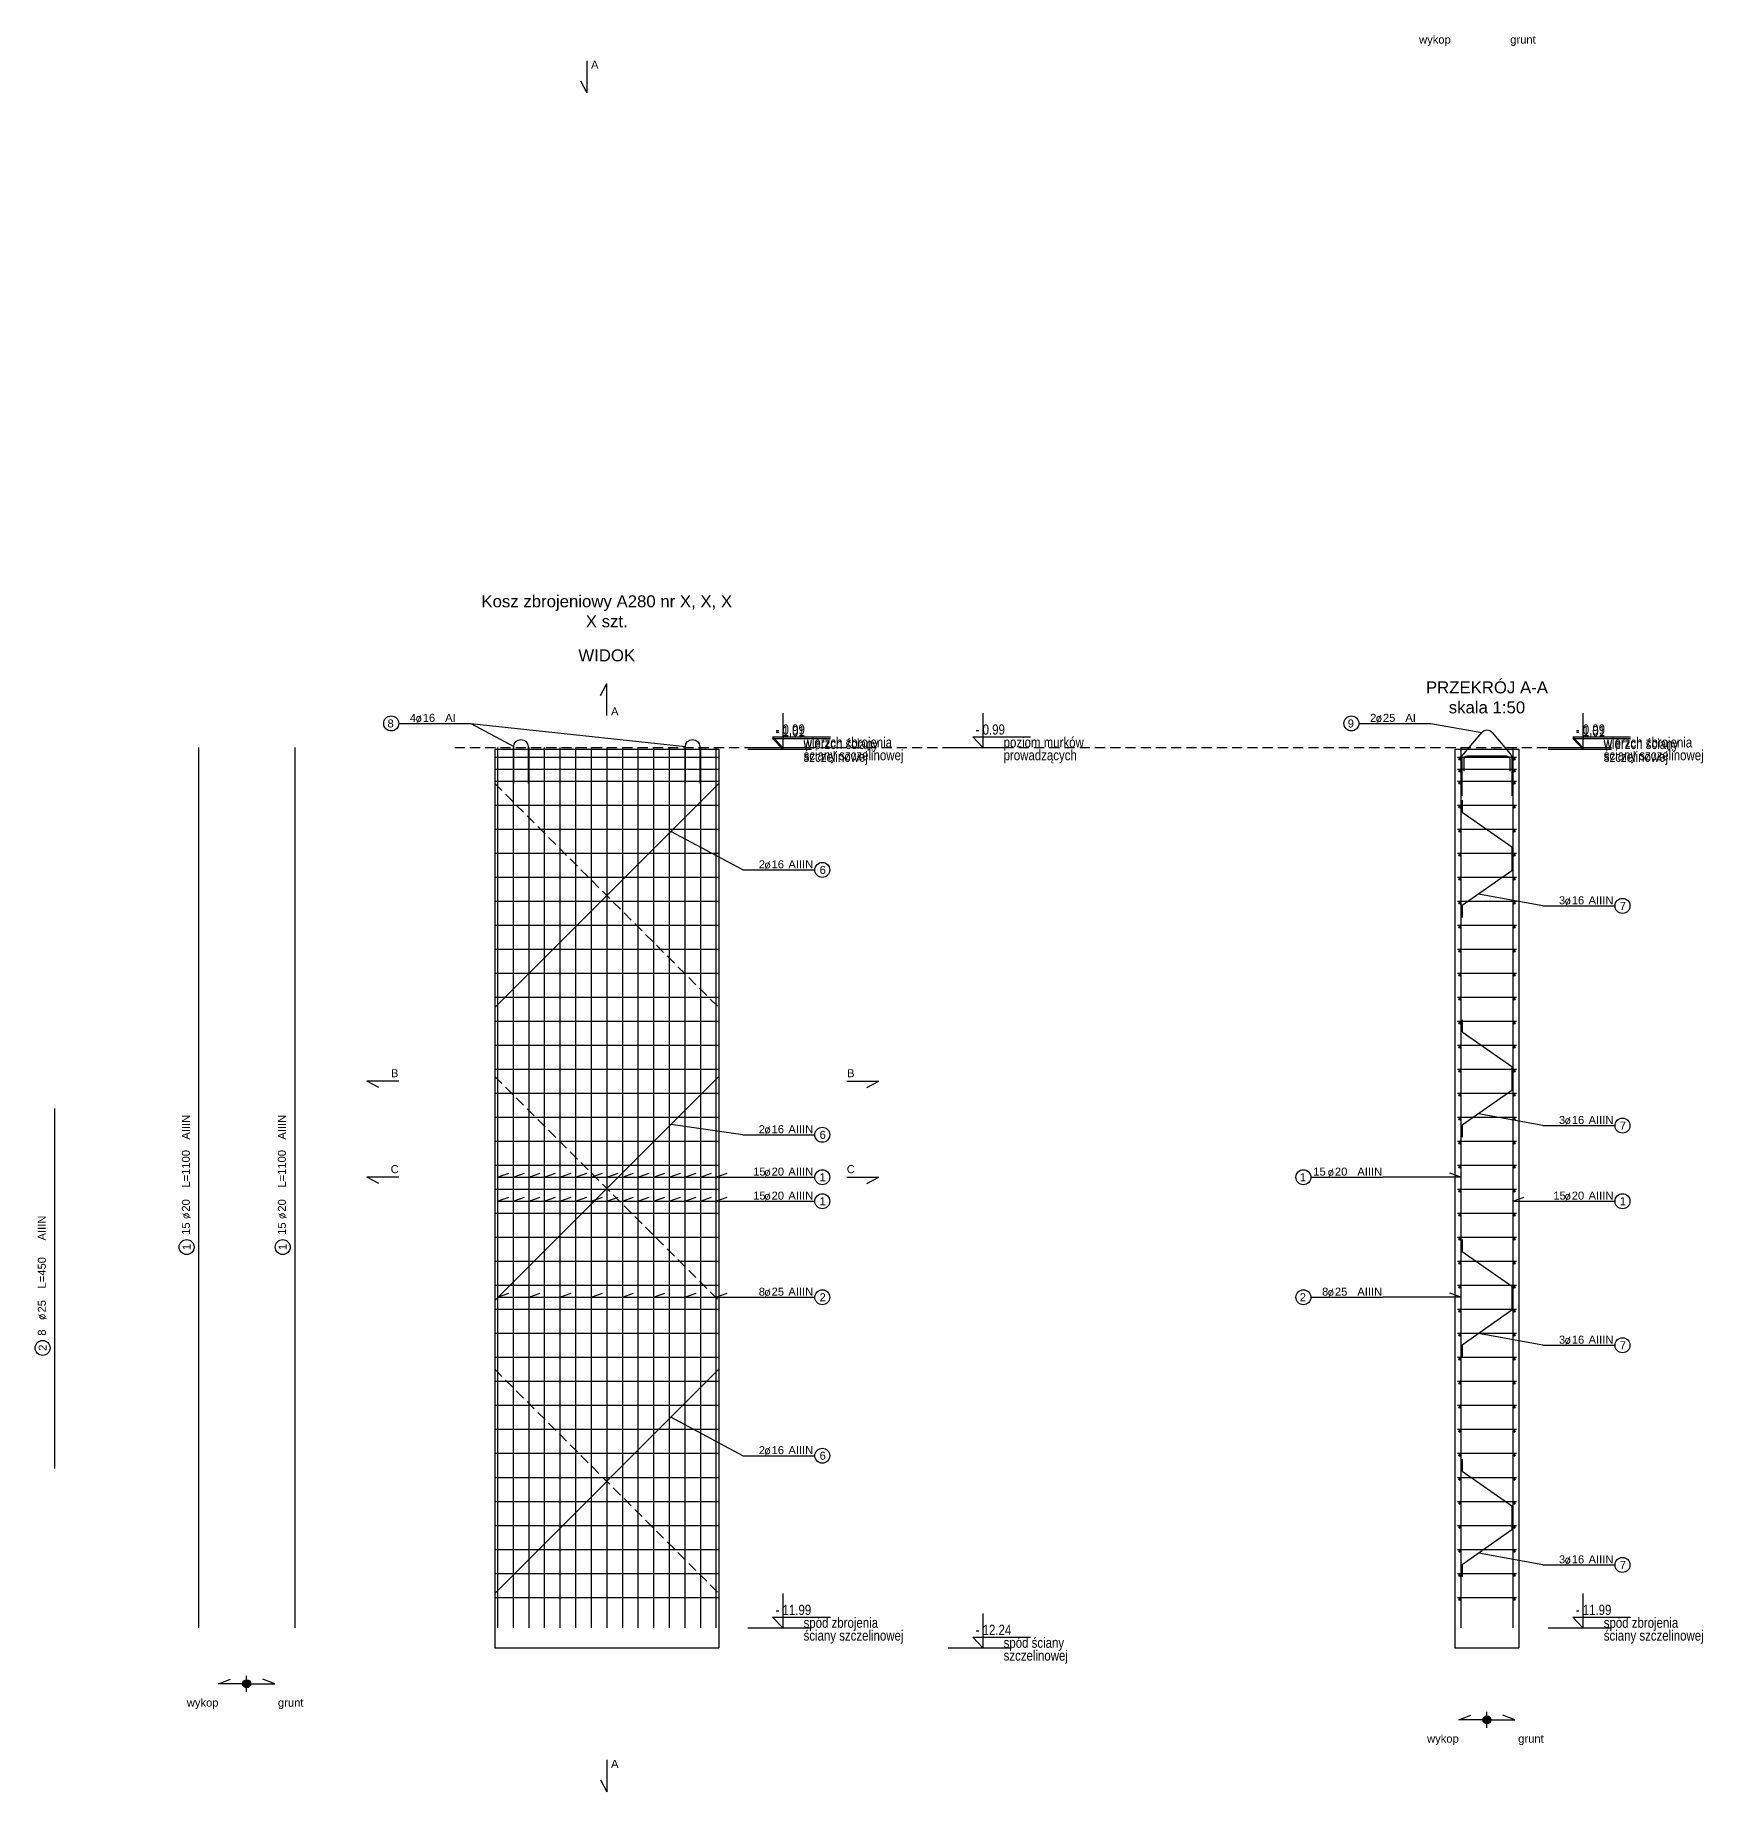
# Model space of a CAD drawing. Extents: x -5264 to 5377, y -10043 to -2374.
# Drawn here: x -1574 to 510, y -9955 to -7760 of the extents above; entities that cross this region are included whole.
import ezdxf
from ezdxf.enums import TextEntityAlignment as Align

# ---------------------------------------------------------------- set-up
doc = ezdxf.new("R2010")
doc.units = 0
doc.header["$MEASUREMENT"] = 0
doc.linetypes.add('DASHED', pattern=[19.05, 12.7, -6.35])
for name, color, linetype in [('__SOL-KOTY_WYSOKOSCIOWE', 4, 'CONTINUOUS'), ('__SOL-OPISY', 4, 'CONTINUOUS'), ('__SOL-PRZERYWANA', 253, 'DASHED'), ('__SOL-WIDOK', 4, 'CONTINUOUS'), ('__SOL-ZBROJENIE', 3, 'CONTINUOUS')]:
    doc.layers.add(name, color=color, linetype=linetype)
doc.styles.add('ARIAL', font='arial.ttf', dxfattribs={"height": 2.5})
doc.styles.add('SIMPLEX', font='SIMPLEX.SHX', dxfattribs={"width": 0.8})
doc.styles.get("Standard").update_dxf_attribs({"font": 'arial.ttf'})

# ---------------------------------------------------------------- blocks, each defined once
blk = doc.blocks.new('OPIS_PRET_BEZ_LINII')
at = {"layer": '__SOL-OPISY'}
blk.add_circle((25.7, 0), 9.36, dxfattribs=at)
at = {"layer": '__SOL-OPISY', "style": 'SIMPLEX', "width": 0.9}
blk.add_text(' %%c ', height=10, dxfattribs=at).set_placement((64.7, -4.8), align=Align.CENTER)
at = {"layer": '__SOL-OPISY', "style": 'ARIAL', "width": 0.8}
blk.add_attdef('NUMER', text='', height=10, dxfattribs=at).set_placement((25.7, 0), align=Align.MIDDLE)
blk.add_attdef('ILOSC', text='', height=10, dxfattribs=at).set_placement((56.9, -5.1), align=Align.RIGHT)
for tag, p in [('SREDNICA', (71, -5.1)), ('DLUGOSC', (95.1, -5.2)), ('STAL', (144.7, -5.2))]:
    blk.add_attdef(tag, p, '', height=10, dxfattribs=at)
blk = doc.blocks.new('OPIS_PRAWY')
at = {"layer": '__SOL-OPISY'}
blk.add_line((0, 0), (90, 0), dxfattribs=at)
blk.add_circle((99.4, 0), 9.36, dxfattribs=at)
at = {"layer": '__SOL-OPISY', "style": 'SIMPLEX', "width": 0.9}
blk.add_text(' %%c ', height=10, dxfattribs=at).set_placement((20.9, 0.5))
at = {"layer": '__SOL-OPISY', "style": 'ARIAL', "width": 0.8}
blk.add_attdef('ILOSC', text='', height=10, dxfattribs=at).set_placement((27.1, 0.1), align=Align.RIGHT)
for tag, p in [('SREDNICA', (35.4, 0.1)), ('STAL', (58.4, 0.5))]:
    blk.add_attdef(tag, p, '', height=10, dxfattribs=at)
for tag, p in [('NUMER', (99.4, 0)), ('DLUGOSC', (52.8, -6.1))]:
    blk.add_attdef(tag, text='', height=10, dxfattribs=at).set_placement(p, align=Align.MIDDLE)
blk = doc.blocks.new('OPIS_LEWY')
at = {"layer": '__SOL-OPISY'}
blk.add_line((-90, 0), (0, 0), dxfattribs=at)
blk.add_circle((-99.4, 0), 9.36, dxfattribs=at)
at = {"layer": '__SOL-OPISY', "style": 'SIMPLEX', "width": 0.9}
blk.add_text(' %%c ', height=10, dxfattribs=at).set_placement((-75, 0.5))
at = {"layer": '__SOL-OPISY', "style": 'ARIAL', "width": 0.8}
for tag, p in [('NUMER', (-99.4, 0)), ('DLUGOSC', (-58.9, -6.6))]:
    blk.add_attdef(tag, text='', height=10, dxfattribs=at).set_placement(p, align=Align.MIDDLE)
blk.add_attdef('ILOSC', text='', height=10, dxfattribs=at).set_placement((-74, 0.1), align=Align.RIGHT)
for tag, p in [('SREDNICA', (-65.8, 0.1)), ('STAL', (-42.7, 0.3))]:
    blk.add_attdef(tag, p, '', height=10, dxfattribs=at)
blk = doc.blocks.new('KOTA')
at = {"layer": '__SOL-KOTY_WYSOKOSCIOWE'}
for p, q in [((0, 33.4), (0, 0)), ((-34, 0), (28, 0)), ((0, 0), (-9.9, 10.4)), ((-9.9, 10.4), (46.5, 10.4))]:
    blk.add_line(p, q, dxfattribs=at)
at = {"layer": '__SOL-KOTY_WYSOKOSCIOWE', "style": 'ARIAL', "width": 0.8}
blk.add_attdef('RZEDNA', (500.5, 15.9), '', height=10.4, dxfattribs=at)

msp = doc.modelspace()

# ---------------------------------------------------------------- hatches: boundary and pattern name
at = {"layer": '__SOL-OPISY'}
for points in [[(-1305, -9820, 1), (-1315, -9820, 1)], [(245, -9865, 1), (235, -9865, 1)]]:
    msp.add_hatch(color=256, dxfattribs=at).paths.add_polyline_path(points)
at = {"layer": '__SOL-ZBROJENIE'}
for points in [[(207.2, -8664.5, 1), (204.8, -8664.5, 1)], [(275.2, -8664.5, 1), (272.8, -8664.5, 1)], [(207.2, -8679.5, 1), (204.8, -8679.5, 1)], [(275.2, -8679.5, 1), (272.8, -8679.5, 1)], [(207.2, -8694.5, 1), (204.8, -8694.5, 1)], [(275.2, -8694.5, 1), (272.8, -8694.5, 1)], [(207.2, -8724.5, 1), (204.8, -8724.5, 1)], [(275.2, -8724.5, 1), (272.8, -8724.5, 1)], [(207.2, -8754.5, 1), (204.8, -8754.5, 1)], [(275.2, -8754.5, 1), (272.8, -8754.5, 1)], [(207.2, -8784.5, 1), (204.8, -8784.5, 1)], [(275.2, -8784.5, 1), (272.8, -8784.5, 1)], [(207.2, -8814.5, 1), (204.8, -8814.5, 1)], [(275.2, -8814.5, 1), (272.8, -8814.5, 1)], [(207.2, -8844.5, 1), (204.8, -8844.5, 1)], [(275.2, -8844.5, 1), (272.8, -8844.5, 1)], [(207.2, -8874.5, 1), (204.8, -8874.5, 1)], [(275.2, -8874.5, 1), (272.8, -8874.5, 1)], [(207.2, -8904.5, 1), (204.8, -8904.5, 1)], [(275.2, -8904.5, 1), (272.8, -8904.5, 1)], [(207.2, -8934.5, 1), (204.8, -8934.5, 1)], [(275.2, -8934.5, 1), (272.8, -8934.5, 1)], [(207.2, -8964.5, 1), (204.8, -8964.5, 1)], [(275.2, -8964.5, 1), (272.8, -8964.5, 1)], [(207.2, -8994.5, 1), (204.8, -8994.5, 1)], [(275.2, -8994.5, 1), (272.8, -8994.5, 1)], [(207.2, -9024.5, 1), (204.8, -9024.5, 1)], [(275.2, -9024.5, 1), (272.8, -9024.5, 1)], [(207.2, -9054.5, 1), (204.8, -9054.5, 1)], [(275.2, -9054.5, 1), (272.8, -9054.5, 1)], [(207.2, -9084.5, 1), (204.8, -9084.5, 1)], [(275.2, -9084.5, 1), (272.8, -9084.5, 1)], [(207.2, -9114.5, 1), (204.8, -9114.5, 1)], [(275.2, -9114.5, 1), (272.8, -9114.5, 1)], [(207.2, -9144.5, 1), (204.8, -9144.5, 1)], [(275.2, -9144.5, 1), (272.8, -9144.5, 1)], [(207.2, -9174.5, 1), (204.8, -9174.5, 1)], [(275.2, -9174.5, 1), (272.8, -9174.5, 1)], [(207.2, -9204.5, 1), (204.8, -9204.5, 1)], [(275.2, -9204.5, 1), (272.8, -9204.5, 1)], [(207.2, -9234.5, 1), (204.8, -9234.5, 1)], [(275.2, -9234.5, 1), (272.8, -9234.5, 1)], [(207.2, -9264.5, 1), (204.8, -9264.5, 1)], [(275.2, -9264.5, 1), (272.8, -9264.5, 1)], [(207.2, -9294.5, 1), (204.8, -9294.5, 1)], [(275.2, -9294.5, 1), (272.8, -9294.5, 1)], [(207.2, -9324.5, 1), (204.8, -9324.5, 1)], [(275.2, -9324.5, 1), (272.8, -9324.5, 1)], [(207.2, -9354.5, 1), (204.8, -9354.5, 1)], [(275.2, -9354.5, 1), (272.8, -9354.5, 1)], [(207.2, -9384.5, 1), (204.8, -9384.5, 1)], [(275.2, -9384.5, 1), (272.8, -9384.5, 1)], [(207.2, -9414.5, 1), (204.8, -9414.5, 1)], [(275.2, -9414.5, 1), (272.8, -9414.5, 1)], [(207.2, -9444.5, 1), (204.8, -9444.5, 1)], [(275.2, -9444.5, 1), (272.8, -9444.5, 1)], [(207.2, -9474.5, 1), (204.8, -9474.5, 1)], [(275.2, -9474.5, 1), (272.8, -9474.5, 1)], [(207.2, -9504.5, 1), (204.8, -9504.5, 1)], [(275.2, -9504.5, 1), (272.8, -9504.5, 1)], [(207.2, -9534.5, 1), (204.8, -9534.5, 1)], [(275.2, -9534.5, 1), (272.8, -9534.5, 1)], [(207.2, -9564.5, 1), (204.8, -9564.5, 1)], [(275.2, -9564.5, 1), (272.8, -9564.5, 1)], [(207.2, -9594.5, 1), (204.8, -9594.5, 1)], [(275.2, -9594.5, 1), (272.8, -9594.5, 1)], [(207.2, -9624.5, 1), (204.8, -9624.5, 1)], [(275.2, -9624.5, 1), (272.8, -9624.5, 1)], [(207.2, -9654.5, 1), (204.8, -9654.5, 1)], [(275.2, -9654.5, 1), (272.8, -9654.5, 1)], [(207.2, -9684.5, 1), (204.8, -9684.5, 1)], [(275.2, -9684.5, 1), (272.8, -9684.5, 1)], [(207.2, -9714.5, 1), (204.8, -9714.5, 1)], [(275.2, -9714.5, 1), (272.8, -9714.5, 1)]]:
    msp.add_hatch(color=256, dxfattribs=at).paths.add_polyline_path(points)

# ---------------------------------------------------------------- linework, layer by layer
at = {"layer": '__SOL-OPISY'}
for p, q in [((-885, -7792), (-885, -7832)), ((-893, -7817), (-885, -7832)), ((-868, -8585), (-860, -8570)), ((-860, -8610), (-860, -8570)), ((-1030, -8620), (-976.25, -8649)), ((-1030, -8620), (-761.75, -8649)), ((170, -8620), (233.5, -8631.3)), ((-690, -8803), (-780, -8755)), ((310, -8847.98), (229.52, -8833.3)), ((-1120, -9067), (-1160, -9067)), ((-1145, -9075), (-1160, -9067)), ((-560, -9067), (-520, -9067)), ((-535, -9075), (-520, -9067)), ((310, -9122.48), (229.52, -9107.8)), ((-690, -9134), (-780, -9121)), ((-1120, -9187), (-1160, -9187)), ((-1145, -9195), (-1160, -9187)), ((-996.5, -9187), (-982.4, -9181.87)), ((-996.5, -9187), (-690, -9187)), ((-977, -9187), (-962.9, -9181.87)), ((-957.5, -9187), (-943.4, -9181.87)), ((-938, -9187), (-923.9, -9181.87)), ((-918.5, -9187), (-904.4, -9181.87)), ((-899, -9187), (-884.9, -9181.87)), ((-879.5, -9187), (-865.4, -9181.87)), ((-860, -9187), (-845.9, -9181.87)), ((-840.5, -9187), (-826.4, -9181.87)), ((-821, -9187), (-806.9, -9181.87)), ((-801.5, -9187), (-787.4, -9181.87)), ((-782, -9187), (-767.9, -9181.87)), ((-762.5, -9187), (-748.4, -9181.87)), ((-743, -9187), (-728.9, -9181.87)), ((-723.5, -9187), (-709.4, -9181.87)), ((-560, -9187), (-520, -9187)), ((-535, -9195), (-520, -9187)), ((207.5, -9187), (110, -9187)), ((207.5, -9187), (193.41, -9181.87)), ((-996.5, -9217), (-982.4, -9211.87)), ((-996.5, -9217), (-690, -9217)), ((-977, -9217), (-962.9, -9211.87)), ((-957.5, -9217), (-943.4, -9211.87)), ((-938, -9217), (-923.9, -9211.87)), ((-918.5, -9217), (-904.4, -9211.87)), ((-899, -9217), (-884.9, -9211.87)), ((-879.5, -9217), (-865.4, -9211.87)), ((-860, -9217), (-845.9, -9211.87)), ((-840.5, -9217), (-826.4, -9211.87)), ((-821, -9217), (-806.9, -9211.87)), ((-801.5, -9217), (-787.4, -9211.87)), ((-782, -9217), (-767.9, -9211.87)), ((-762.5, -9217), (-748.4, -9211.87)), ((-743, -9217), (-728.9, -9211.87)), ((-723.5, -9217), (-709.4, -9211.87)), ((272.5, -9217), (286.6, -9211.87)), ((272.5, -9217), (310, -9217)), ((-996.5, -9337), (-982.4, -9331.87)), ((-996.5, -9337), (-690, -9337)), ((-957.5, -9337), (-943.4, -9331.87)), ((-918.5, -9337), (-904.4, -9331.87)), ((-879.5, -9337), (-865.4, -9331.87)), ((-840.5, -9337), (-826.4, -9331.87)), ((-801.5, -9337), (-787.4, -9331.87)), ((-762.5, -9337), (-748.4, -9331.87)), ((-723.5, -9337), (-709.4, -9331.87)), ((207.5, -9337), (110, -9337)), ((207.5, -9337), (193.41, -9331.87)), ((310, -9396.98), (229.52, -9382.3)), ((-690, -9535), (-780, -9487)), ((310, -9671.48), (229.52, -9656.8)), ((-1310, -9830), (-1310, -9810)), ((-1345, -9820), (-1330, -9814)), ((-1310, -9820), (-1345, -9820)), ((-1310, -9820), (-1275, -9820)), ((-1275, -9820), (-1290, -9814)), ((240, -9875), (240, -9855)), ((205, -9865), (220, -9859)), ((240, -9865), (205, -9865)), ((240, -9865), (275, -9865)), ((275, -9865), (260, -9859)), ((-860, -9915), (-860, -9955)), ((-868, -9940), (-860, -9955))]:
    msp.add_line(p, q, dxfattribs=at)
for centre in [(-1310, -9820), (240, -9865)]:
    msp.add_circle(centre, 5, dxfattribs=at)
at = {"layer": '__SOL-PRZERYWANA'}
msp.add_line((-1050, -8650), (330, -8650), dxfattribs=at)
for points in [[(-1000, -8675), (-1000, -8695), (-720, -8975), (-720, -8995)], [(-1000, -9041), (-1000, -9061), (-720, -9341), (-720, -9361)], [(-1000, -9407), (-1000, -9427), (-720, -9707), (-720, -9727)]]:
    msp.add_lwpolyline(points, dxfattribs=at)
at = {"layer": '__SOL-WIDOK'}
for p, q in [((-1000, -8652), (-1000, -9775)), ((-1000, -8652), (-720, -8652)), ((-720, -8652), (-720, -9775)), ((200, -8652), (200, -9775)), ((200, -8652), (280, -8652)), ((280, -8652), (280, -9775)), ((-1000, -9775), (-720, -9775)), ((200, -9775), (280, -9775))]:
    msp.add_line(p, q, dxfattribs=at)
at = {"layer": '__SOL-ZBROJENIE'}
for p, q in [((-1370, -8650), (-1370, -9750)), ((-1250, -8650), (-1250, -9750)), ((-1000, -8662), (-720, -8662)), ((-996.5, -8650), (-996.5, -9750)), ((-977, -8650), (-977, -9750)), ((-957.5, -8650), (-957.5, -9750)), ((-938, -8650), (-938, -9750)), ((-918.5, -8650), (-918.5, -9750)), ((-899, -8650), (-899, -9750)), ((-879.5, -8650), (-879.5, -9750)), ((-860, -8650), (-860, -9750)), ((-840.5, -8650), (-840.5, -9750)), ((-821, -8650), (-821, -9750)), ((-801.5, -8650), (-801.5, -9750)), ((-782, -8650), (-782, -9750)), ((-762.5, -8650), (-762.5, -9750)), ((-743, -8650), (-743, -9750)), ((-723.5, -8650), (-723.5, -9750)), ((203, -8662), (277, -8662)), ((207.5, -8650), (207.5, -9750)), ((272.5, -8650), (272.5, -9750)), ((-1000, -8677), (-720, -8677)), ((-1000, -8692), (-720, -8692)), ((203, -8677), (277, -8677)), ((203, -8692), (277, -8692)), ((-1000, -8722), (-720, -8722)), ((203, -8722), (277, -8722)), ((-1000, -8752), (-720, -8752)), ((203, -8752), (277, -8752)), ((-1000, -8782), (-720, -8782)), ((203, -8782), (277, -8782)), ((-1000, -8812), (-720, -8812)), ((203, -8812), (277, -8812)), ((-1000, -8842), (-720, -8842)), ((203, -8842), (277, -8842)), ((-1000, -8872), (-720, -8872)), ((203, -8872), (277, -8872)), ((-1000, -8902), (-720, -8902)), ((203, -8902), (277, -8902)), ((-1000, -8932), (-720, -8932)), ((203, -8932), (277, -8932)), ((-1000, -8962), (-720, -8962)), ((203, -8962), (277, -8962)), ((-1000, -8992), (-720, -8992)), ((203, -8992), (277, -8992)), ((-1000, -9022), (-720, -9022)), ((203, -9022), (277, -9022)), ((-1000, -9052), (-720, -9052)), ((203, -9052), (277, -9052)), ((-1000, -9082), (-720, -9082)), ((203, -9082), (277, -9082)), ((-1550, -9101), (-1550, -9551)), ((-1000, -9112), (-720, -9112)), ((203, -9112), (277, -9112)), ((-1000, -9142), (-720, -9142)), ((203, -9142), (277, -9142)), ((-1000, -9172), (-720, -9172)), ((203, -9172), (277, -9172)), ((-1000, -9202), (-720, -9202)), ((203, -9202), (277, -9202)), ((-1000, -9232), (-720, -9232)), ((203, -9232), (277, -9232)), ((-1000, -9262), (-720, -9262)), ((203, -9262), (277, -9262)), ((-1000, -9292), (-720, -9292)), ((203, -9292), (277, -9292)), ((-1000, -9322), (-720, -9322)), ((203, -9322), (277, -9322)), ((-1000, -9352), (-720, -9352)), ((203, -9352), (277, -9352)), ((-1000, -9382), (-720, -9382)), ((203, -9382), (277, -9382)), ((-1000, -9412), (-720, -9412)), ((203, -9412), (277, -9412)), ((-1000, -9442), (-720, -9442)), ((203, -9442), (277, -9442)), ((-1000, -9472), (-720, -9472)), ((203, -9472), (277, -9472)), ((-1000, -9502), (-720, -9502)), ((203, -9502), (277, -9502)), ((-1000, -9532), (-720, -9532)), ((203, -9532), (277, -9532)), ((-1000, -9562), (-720, -9562)), ((203, -9562), (277, -9562)), ((-1000, -9592), (-720, -9592)), ((203, -9592), (277, -9592)), ((-1000, -9622), (-720, -9622)), ((203, -9622), (277, -9622)), ((-1000, -9652), (-720, -9652)), ((203, -9652), (277, -9652)), ((-1000, -9682), (-720, -9682)), ((203, -9682), (277, -9682)), ((-1000, -9712), (-720, -9712)), ((203, -9712), (277, -9712))]:
    msp.add_line(p, q, dxfattribs=at)
for points in [[(-976.25, -8694.86), (-976.25, -8649, -1), (-958.25, -8649), (-958.25, -8694.86)], [(-761.75, -8694.86), (-761.75, -8649, -1), (-743.75, -8649), (-743.75, -8694.86)], [(209, -8710.5), (209, -8662, -0.22), (211, -8658.12), (233.5, -8631.3, -0.5), (246.5, -8631.3), (269, -8658.12, -0.22), (271, -8662), (271, -8710.5)], [(211.5, -8679.5), (211.5, -8664.5, -0.48), (215.5, -8660.5), (264.5, -8660.5, -0.48), (268.5, -8664.5), (268.5, -8679.5)]]:
    msp.add_lwpolyline(points, format="xyb", dxfattribs=at)
for points in [[(-720, -8675), (-720, -8695), (-1000, -8975), (-1000, -8995)], [(209, -8715.84), (209, -8730.84), (271, -8774.25), (271, -8804.25), (209, -8847.66), (209, -8862.66)], [(209, -8990.34), (209, -9005.34), (271, -9048.75), (271, -9078.75), (209, -9122.16), (209, -9137.16)], [(-720, -9041), (-720, -9061), (-1000, -9341), (-1000, -9361)], [(209, -9264.84), (209, -9279.84), (271, -9323.25), (271, -9353.25), (209, -9396.66), (209, -9411.66)], [(-720, -9407), (-720, -9427), (-1000, -9707), (-1000, -9727)], [(209, -9539.34), (209, -9554.34), (271, -9597.75), (271, -9627.75), (209, -9671.16), (209, -9686.16)]]:
    msp.add_lwpolyline(points, dxfattribs=at)
for centre in [(206, -8664.5), (274, -8664.5), (206, -8679.5), (274, -8679.5), (206, -8694.5), (274, -8694.5), (206, -8724.5), (274, -8724.5), (206, -8754.5), (274, -8754.5), (206, -8784.5), (274, -8784.5), (206, -8814.5), (274, -8814.5), (206, -8844.5), (274, -8844.5), (206, -8874.5), (274, -8874.5), (206, -8904.5), (274, -8904.5), (206, -8934.5), (274, -8934.5), (206, -8964.5), (274, -8964.5), (206, -8994.5), (274, -8994.5), (206, -9024.5), (274, -9024.5), (206, -9054.5), (274, -9054.5), (206, -9084.5), (274, -9084.5), (206, -9114.5), (274, -9114.5), (206, -9144.5), (274, -9144.5), (206, -9174.5), (274, -9174.5), (206, -9204.5), (274, -9204.5), (206, -9234.5), (274, -9234.5), (206, -9264.5), (274, -9264.5), (206, -9294.5), (274, -9294.5), (206, -9324.5), (274, -9324.5), (206, -9354.5), (274, -9354.5), (206, -9384.5), (274, -9384.5), (206, -9414.5), (274, -9414.5), (206, -9444.5), (274, -9444.5), (206, -9474.5), (274, -9474.5), (206, -9504.5), (274, -9504.5), (206, -9534.5), (274, -9534.5), (206, -9564.5), (274, -9564.5), (206, -9594.5), (274, -9594.5), (206, -9624.5), (274, -9624.5), (206, -9654.5), (274, -9654.5), (206, -9684.5), (274, -9684.5), (206, -9714.5), (274, -9714.5)]:
    msp.add_circle(centre, 1.2, dxfattribs=at)

# ---------------------------------------------------------------- block references
at = {"layer": '__SOL-KOTY_WYSOKOSCIOWE'}
ref = msp.add_blockref('KOTA', (-640, -8650), dxfattribs=dict(at, xscale=1.28, yscale=1.28, zscale=1.28))
ref.add_attrib('RZEDNA', '- 0.99', (-649, -8634), dxfattribs={"height": 12.8, "style": 'ARIAL', "width": 0.8})
ref.add_attrib('OPIS1', 'wierzch zbrojenia', (-614, -8650), dxfattribs={"height": 12.8, "style": 'ARIAL', "width": 0.8})
ref.add_attrib('OPIS2', 'ściany szczelinowej', (-614, -8666), dxfattribs={"height": 12.8, "style": 'ARIAL', "width": 0.8})
ref = msp.add_blockref('KOTA', (-640, -8652), dxfattribs=dict(at, xscale=1.28, yscale=1.28, zscale=1.28))
ref.add_attrib('RZEDNA', '- 1.01', (-649, -8636), dxfattribs={"height": 12.8, "style": 'ARIAL', "width": 0.8})
ref.add_attrib('OPIS1', 'wierzch ściany', (-614, -8652), dxfattribs={"height": 12.8, "style": 'ARIAL', "width": 0.8})
ref.add_attrib('OPIS2', 'szczelinowej', (-614, -8668), dxfattribs={"height": 12.8, "style": 'ARIAL', "width": 0.8})
ref = msp.add_blockref('KOTA', (-390, -8650), dxfattribs=dict(at, xscale=1.28, yscale=1.28, zscale=1.28))
ref.add_attrib('RZEDNA', '- 0.99', (-399, -8634), dxfattribs={"height": 12.8, "style": 'ARIAL', "width": 0.8})
ref.add_attrib('OPIS1', 'poziom murków', (-364, -8650), dxfattribs={"height": 12.8, "style": 'ARIAL', "width": 0.8})
ref.add_attrib('OPIS2', 'prowadzących', (-364, -8666), dxfattribs={"height": 12.8, "style": 'ARIAL', "width": 0.8})
ref = msp.add_blockref('KOTA', (360, -8650), dxfattribs=dict(at, xscale=1.28, yscale=1.28, zscale=1.28))
ref.add_attrib('RZEDNA', '- 0.99', (351, -8634), dxfattribs={"height": 12.8, "style": 'ARIAL', "width": 0.8})
ref.add_attrib('OPIS1', 'wierzch zbrojenia', (386, -8650), dxfattribs={"height": 12.8, "style": 'ARIAL', "width": 0.8})
ref.add_attrib('OPIS2', 'ściany szczelinowej', (386, -8666), dxfattribs={"height": 12.8, "style": 'ARIAL', "width": 0.8})
ref = msp.add_blockref('KOTA', (360, -8652), dxfattribs=dict(at, xscale=1.28, yscale=1.28, zscale=1.28))
ref.add_attrib('RZEDNA', '- 1.01', (351, -8636), dxfattribs={"height": 12.8, "style": 'ARIAL', "width": 0.8})
ref.add_attrib('OPIS1', 'wierzch ściany', (386, -8652), dxfattribs={"height": 12.8, "style": 'ARIAL', "width": 0.8})
ref.add_attrib('OPIS2', 'szczelinowej', (386, -8668), dxfattribs={"height": 12.8, "style": 'ARIAL', "width": 0.8})
ref = msp.add_blockref('KOTA', (-640, -9750), dxfattribs=dict(at, xscale=1.28, yscale=1.28, zscale=1.28))
ref.add_attrib('RZEDNA', '- 11.99', (-649, -9734), dxfattribs={"height": 12.8, "style": 'ARIAL', "width": 0.8})
ref.add_attrib('OPIS1', 'spód zbrojenia', (-614, -9750), dxfattribs={"height": 12.8, "style": 'ARIAL', "width": 0.8})
ref.add_attrib('OPIS2', 'ściany szczelinowej', (-614, -9766), dxfattribs={"height": 12.8, "style": 'ARIAL', "width": 0.8})
ref = msp.add_blockref('KOTA', (360, -9750), dxfattribs=dict(at, xscale=1.28, yscale=1.28, zscale=1.28))
ref.add_attrib('RZEDNA', '- 11.99', (351, -9734), dxfattribs={"height": 12.8, "style": 'ARIAL', "width": 0.8})
ref.add_attrib('OPIS1', 'spód zbrojenia', (386, -9750), dxfattribs={"height": 12.8, "style": 'ARIAL', "width": 0.8})
ref.add_attrib('OPIS2', 'ściany szczelinowej', (386, -9766), dxfattribs={"height": 12.8, "style": 'ARIAL', "width": 0.8})
ref = msp.add_blockref('KOTA', (-390, -9775), dxfattribs=dict(at, xscale=1.28, yscale=1.28, zscale=1.28))
ref.add_attrib('RZEDNA', '- 12.24', (-399, -9759), dxfattribs={"height": 12.8, "style": 'ARIAL', "width": 0.8})
ref.add_attrib('OPIS1', 'spód ściany', (-364, -9775), dxfattribs={"height": 12.8, "style": 'ARIAL', "width": 0.8})
ref.add_attrib('OPIS2', 'szczelinowej', (-364, -9791), dxfattribs={"height": 12.8, "style": 'ARIAL', "width": 0.8})
at = {"layer": '__SOL-OPISY'}
ref = msp.add_blockref('OPIS_LEWY', (-1030, -8620), dxfattribs=at)
ref.add_attrib('ILOSC', '4', (-1106, -8618), dxfattribs={"height": 10, "style": 'ARIAL'})
ref.add_attrib('SREDNICA', '16', (-1090, -8618), dxfattribs={"height": 10, "style": 'ARIAL'})
ref.add_attrib('STAL', 'AI', (-1062, -8618), dxfattribs={"height": 10, "style": 'ARIAL'})
ref.add_attrib('NUMER', '8', (-1134, -8625), dxfattribs={"height": 10, "style": 'ARIAL'})
ref = msp.add_blockref('OPIS_LEWY', (170, -8620), dxfattribs=at)
ref.add_attrib('ILOSC', '2', (94, -8618), dxfattribs={"height": 10, "style": 'ARIAL'})
ref.add_attrib('SREDNICA', '25', (110, -8618), dxfattribs={"height": 10, "style": 'ARIAL'})
ref.add_attrib('STAL', 'AI', (138, -8618), dxfattribs={"height": 10, "style": 'ARIAL'})
ref.add_attrib('NUMER', '9', (66, -8625), dxfattribs={"height": 10, "style": 'ARIAL'})
ref = msp.add_blockref('OPIS_PRAWY', (-690, -8803), dxfattribs=at)
ref.add_attrib('ILOSC', '2', (-670, -8801), dxfattribs={"height": 10, "style": 'ARIAL'})
ref.add_attrib('SREDNICA', '16', (-654, -8801), dxfattribs={"height": 10, "style": 'ARIAL'})
ref.add_attrib('STAL', 'AIIIN', (-633, -8801), dxfattribs={"height": 10, "style": 'ARIAL'})
ref.add_attrib('NUMER', '6', (-594, -8808), dxfattribs={"height": 10, "style": 'ARIAL'})
ref = msp.add_blockref('OPIS_PRAWY', (310, -8847.98), dxfattribs=at)
ref.add_attrib('ILOSC', '3', (330, -8845.98), dxfattribs={"height": 10, "style": 'ARIAL'})
ref.add_attrib('SREDNICA', '16', (346, -8845.98), dxfattribs={"height": 10, "style": 'ARIAL'})
ref.add_attrib('STAL', 'AIIIN', (367, -8845.98), dxfattribs={"height": 10, "style": 'ARIAL'})
ref.add_attrib('NUMER', '7', (406, -8852.98), dxfattribs={"height": 10, "style": 'ARIAL'})
ref = msp.add_blockref('OPIS_PRET_BEZ_LINII', (-1385, -9300), dxfattribs=dict(at, rotation=90))
ref.add_attrib('NUMER', '1', (-1380, -9278), dxfattribs={"height": 10, "rotation": 90, "style": 'ARIAL'})
ref.add_attrib('ILOSC', '15', (-1381, -9259), dxfattribs={"height": 10, "rotation": 90, "style": 'ARIAL'})
ref.add_attrib('SREDNICA', '20', (-1381, -9230), dxfattribs={"height": 10, "rotation": 90, "style": 'ARIAL'})
ref.add_attrib('DLUGOSC', 'L=1100', (-1381, -9200), dxfattribs={"height": 10, "rotation": 90, "style": 'ARIAL'})
ref.add_attrib('STAL', 'AIIIN', (-1381, -9140), dxfattribs={"height": 10, "rotation": 90, "style": 'ARIAL'})
ref = msp.add_blockref('OPIS_PRET_BEZ_LINII', (-1265, -9300), dxfattribs=dict(at, rotation=90))
ref.add_attrib('NUMER', '1', (-1260, -9278), dxfattribs={"height": 10, "rotation": 90, "style": 'ARIAL'})
ref.add_attrib('ILOSC', '15', (-1261, -9259), dxfattribs={"height": 10, "rotation": 90, "style": 'ARIAL'})
ref.add_attrib('SREDNICA', '20', (-1261, -9230), dxfattribs={"height": 10, "rotation": 90, "style": 'ARIAL'})
ref.add_attrib('DLUGOSC', 'L=1100', (-1261, -9200), dxfattribs={"height": 10, "rotation": 90, "style": 'ARIAL'})
ref.add_attrib('STAL', 'AIIIN', (-1261, -9140), dxfattribs={"height": 10, "rotation": 90, "style": 'ARIAL'})
ref = msp.add_blockref('OPIS_PRAWY', (-690, -9134), dxfattribs=at)
ref.add_attrib('ILOSC', '2', (-670, -9132), dxfattribs={"height": 10, "style": 'ARIAL'})
ref.add_attrib('SREDNICA', '16', (-654, -9132), dxfattribs={"height": 10, "style": 'ARIAL'})
ref.add_attrib('STAL', 'AIIIN', (-633, -9132), dxfattribs={"height": 10, "style": 'ARIAL'})
ref.add_attrib('NUMER', '6', (-594, -9139), dxfattribs={"height": 10, "style": 'ARIAL'})
ref = msp.add_blockref('OPIS_PRAWY', (310, -9122.48), dxfattribs=at)
ref.add_attrib('ILOSC', '3', (330, -9120.48), dxfattribs={"height": 10, "style": 'ARIAL'})
ref.add_attrib('SREDNICA', '16', (346, -9120.48), dxfattribs={"height": 10, "style": 'ARIAL'})
ref.add_attrib('STAL', 'AIIIN', (367, -9120.48), dxfattribs={"height": 10, "style": 'ARIAL'})
ref.add_attrib('NUMER', '7', (406, -9127.48), dxfattribs={"height": 10, "style": 'ARIAL'})
ref = msp.add_blockref('OPIS_PRAWY', (-690, -9187), dxfattribs=at)
ref.add_attrib('ILOSC', '15', (-677, -9185), dxfattribs={"height": 10, "style": 'ARIAL'})
ref.add_attrib('SREDNICA', '20', (-654, -9185), dxfattribs={"height": 10, "style": 'ARIAL'})
ref.add_attrib('STAL', 'AIIIN', (-633, -9185), dxfattribs={"height": 10, "style": 'ARIAL'})
ref.add_attrib('NUMER', '1', (-594, -9192), dxfattribs={"height": 10, "style": 'ARIAL'})
ref = msp.add_blockref('OPIS_LEWY', (110, -9187), dxfattribs=at)
ref.add_attrib('ILOSC', '15', (23, -9185), dxfattribs={"height": 10, "style": 'ARIAL'})
ref.add_attrib('SREDNICA', '20', (50, -9185), dxfattribs={"height": 10, "style": 'ARIAL'})
ref.add_attrib('STAL', 'AIIIN', (78, -9185), dxfattribs={"height": 10, "style": 'ARIAL'})
ref.add_attrib('NUMER', '1', (6, -9192), dxfattribs={"height": 10, "style": 'ARIAL'})
ref = msp.add_blockref('OPIS_PRAWY', (-690, -9217), dxfattribs=at)
ref.add_attrib('ILOSC', '15', (-677, -9215), dxfattribs={"height": 10, "style": 'ARIAL'})
ref.add_attrib('SREDNICA', '20', (-654, -9215), dxfattribs={"height": 10, "style": 'ARIAL'})
ref.add_attrib('STAL', 'AIIIN', (-633, -9215), dxfattribs={"height": 10, "style": 'ARIAL'})
ref.add_attrib('NUMER', '1', (-594, -9222), dxfattribs={"height": 10, "style": 'ARIAL'})
ref = msp.add_blockref('OPIS_PRAWY', (310, -9217), dxfattribs=at)
ref.add_attrib('ILOSC', '15', (323, -9215), dxfattribs={"height": 10, "style": 'ARIAL'})
ref.add_attrib('SREDNICA', '20', (346, -9215), dxfattribs={"height": 10, "style": 'ARIAL'})
ref.add_attrib('STAL', 'AIIIN', (367, -9215), dxfattribs={"height": 10, "style": 'ARIAL'})
ref.add_attrib('NUMER', '1', (406, -9222), dxfattribs={"height": 10, "style": 'ARIAL'})
ref = msp.add_blockref('OPIS_PRET_BEZ_LINII', (-1565, -9426), dxfattribs=dict(at, rotation=90))
ref.add_attrib('NUMER', '2', (-1560, -9404), dxfattribs={"height": 10, "rotation": 90, "style": 'ARIAL'})
ref.add_attrib('ILOSC', '8', (-1561, -9385), dxfattribs={"height": 10, "rotation": 90, "style": 'ARIAL'})
ref.add_attrib('SREDNICA', '25', (-1561, -9356), dxfattribs={"height": 10, "rotation": 90, "style": 'ARIAL'})
ref.add_attrib('DLUGOSC', 'L=450', (-1561, -9326), dxfattribs={"height": 10, "rotation": 90, "style": 'ARIAL'})
ref.add_attrib('STAL', 'AIIIN', (-1561, -9266), dxfattribs={"height": 10, "rotation": 90, "style": 'ARIAL'})
ref = msp.add_blockref('OPIS_PRAWY', (-690, -9337), dxfattribs=at)
ref.add_attrib('ILOSC', '8', (-670, -9335), dxfattribs={"height": 10, "style": 'ARIAL'})
ref.add_attrib('SREDNICA', '25', (-654, -9335), dxfattribs={"height": 10, "style": 'ARIAL'})
ref.add_attrib('STAL', 'AIIIN', (-633, -9335), dxfattribs={"height": 10, "style": 'ARIAL'})
ref.add_attrib('NUMER', '2', (-594, -9342), dxfattribs={"height": 10, "style": 'ARIAL'})
ref = msp.add_blockref('OPIS_LEWY', (110, -9337), dxfattribs=at)
ref.add_attrib('ILOSC', '8', (34, -9335), dxfattribs={"height": 10, "style": 'ARIAL'})
ref.add_attrib('SREDNICA', '25', (50, -9335), dxfattribs={"height": 10, "style": 'ARIAL'})
ref.add_attrib('STAL', 'AIIIN', (78, -9335), dxfattribs={"height": 10, "style": 'ARIAL'})
ref.add_attrib('NUMER', '2', (6, -9342), dxfattribs={"height": 10, "style": 'ARIAL'})
ref = msp.add_blockref('OPIS_PRAWY', (310, -9396.98), dxfattribs=at)
ref.add_attrib('ILOSC', '3', (330, -9394.98), dxfattribs={"height": 10, "style": 'ARIAL'})
ref.add_attrib('SREDNICA', '16', (346, -9394.98), dxfattribs={"height": 10, "style": 'ARIAL'})
ref.add_attrib('STAL', 'AIIIN', (367, -9394.98), dxfattribs={"height": 10, "style": 'ARIAL'})
ref.add_attrib('NUMER', '7', (406, -9401.98), dxfattribs={"height": 10, "style": 'ARIAL'})
ref = msp.add_blockref('OPIS_PRAWY', (-690, -9535), dxfattribs=at)
ref.add_attrib('ILOSC', '2', (-670, -9533), dxfattribs={"height": 10, "style": 'ARIAL'})
ref.add_attrib('SREDNICA', '16', (-654, -9533), dxfattribs={"height": 10, "style": 'ARIAL'})
ref.add_attrib('STAL', 'AIIIN', (-633, -9533), dxfattribs={"height": 10, "style": 'ARIAL'})
ref.add_attrib('NUMER', '6', (-594, -9540), dxfattribs={"height": 10, "style": 'ARIAL'})
ref = msp.add_blockref('OPIS_PRAWY', (310, -9671.48), dxfattribs=at)
ref.add_attrib('ILOSC', '3', (330, -9669.48), dxfattribs={"height": 10, "style": 'ARIAL'})
ref.add_attrib('SREDNICA', '16', (346, -9669.48), dxfattribs={"height": 10, "style": 'ARIAL'})
ref.add_attrib('STAL', 'AIIIN', (367, -9669.48), dxfattribs={"height": 10, "style": 'ARIAL'})
ref.add_attrib('NUMER', '7', (406, -9676.48), dxfattribs={"height": 10, "style": 'ARIAL'})

# ---------------------------------------------------------------- texts
at = {"layer": '__SOL-OPISY', "width": 2500, "attachment_point": 5}
for s, insert, char_height in [('wykop\\P', (175, -7767), 10), ('grunt\\P', (285, -7767), 10), ('A\\P', (-875, -7797), 10), ('Kosz zbrojeniowy A280 nr X, X, X\\PX szt.\\P', (-860, -8480), 15), ('\\P\\PWIDOK\\P', (-860, -8510), 15), ('\\P\\P\\PPRZEKRÓJ A-A\\Pskala 1:50\\P', (240, -8550), 15), ('A\\P', (-850, -8605), 10), ('B\\P', (-1125, -9057), 10), ('B\\P', (-555, -9057), 10), ('C\\P', (-1125, -9177), 10), ('C\\P', (-555, -9177), 10), ('wykop\\P', (-1365, -9845), 10), ('grunt\\P', (-1255, -9845), 10), ('wykop\\P', (185, -9890), 10), ('grunt\\P', (295, -9890), 10), ('A\\P', (-850, -9920), 10)]:
    msp.add_mtext(s, dxfattribs=dict(at, insert=insert, char_height=char_height))

doc.saveas('drawing.dxf')
